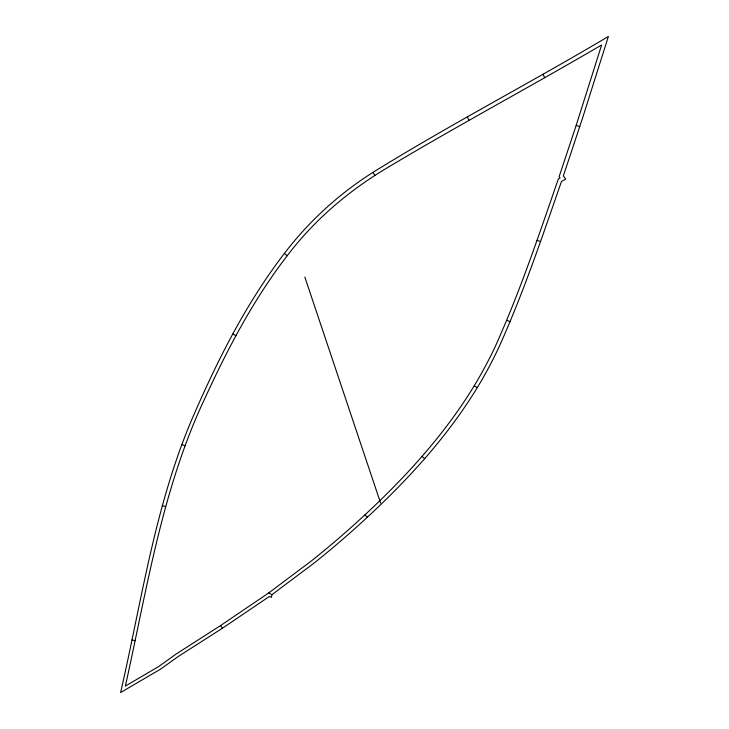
<?xml version="1.0" encoding="UTF-8"?>
<svg xmlns="http://www.w3.org/2000/svg" width="729" height="729" viewBox="0 0 729 729"><rect width="100%" height="100%" fill="white"/><g stroke="black" fill="none" stroke-linecap="round" stroke-linejoin="round"><path stroke-width="1.09" d="M268.755 592.923L220.495 625.619L176.272 653.94L158.539 666.634L125.352 686.107C147.076 588.822 162.111 488.466 205.223 397.624C228.068 347.952 253.756 299.136 287.235 255.706C314.044 220.295 348.28 191.098 386.324 168.353C457.274 125.816 530.265 86.787 601.635 44.961L576.156 125.47L559.125 176.664L560.054 177.967L558.359 178.897C538.859 235.248 519.877 291.946 495.337 346.357A449.902 421.253 60.8 0 1 474.187 385.841C444.745 434.229 406.272 476.438 364.91 514.865A1350.673 1090.046 70.8 0 1 311.237 561.066L268.755 592.923L271.881 594.718L313.497 563.526A1355.585 1093.937 70.8 0 0 367.361 517.226C408.969 478.625 447.661 436.215 477.304 387.591A453.666 424.779 60.8 0 0 498.654 347.797C523.094 293.76 542.03 237.444 561.458 181.475L565.686 179.152L563.344 175.908L582.225 119.109L608.396 36.45C530.512 82.787 449.993 124.641 372.938 172.372C338.912 193.914 308.814 221.425 284.374 253.437C245.682 303.911 216.978 361.201 191.873 419.385C154.812 506.473 141.663 600.924 120.604 692.55L160.544 669.149L178.332 656.437L222.518 628.17L269.329 596.504L271.461 597.324L271.881 594.718M132.104 639.907L135.302 640.736M576.156 125.47L579.819 126.545M162.248 505.552L165.501 506.573M537.027 240.397L540.563 241.545M506.737 320.332L510.145 321.626M181.895 444.544L185.12 445.829M474.187 385.841L477.304 387.591M232.806 333.946L235.932 335.695M284.374 253.437L287.235 255.706M422.018 456.472L424.743 458.641M364.91 514.865L367.361 517.226M220.495 625.619L222.518 628.17M372.938 172.372L374.952 175.543M467.335 117.005L469.13 120.376M542.914 74.221L544.7 77.666M304.822 277.038L380.62 503.101"/></g></svg>
